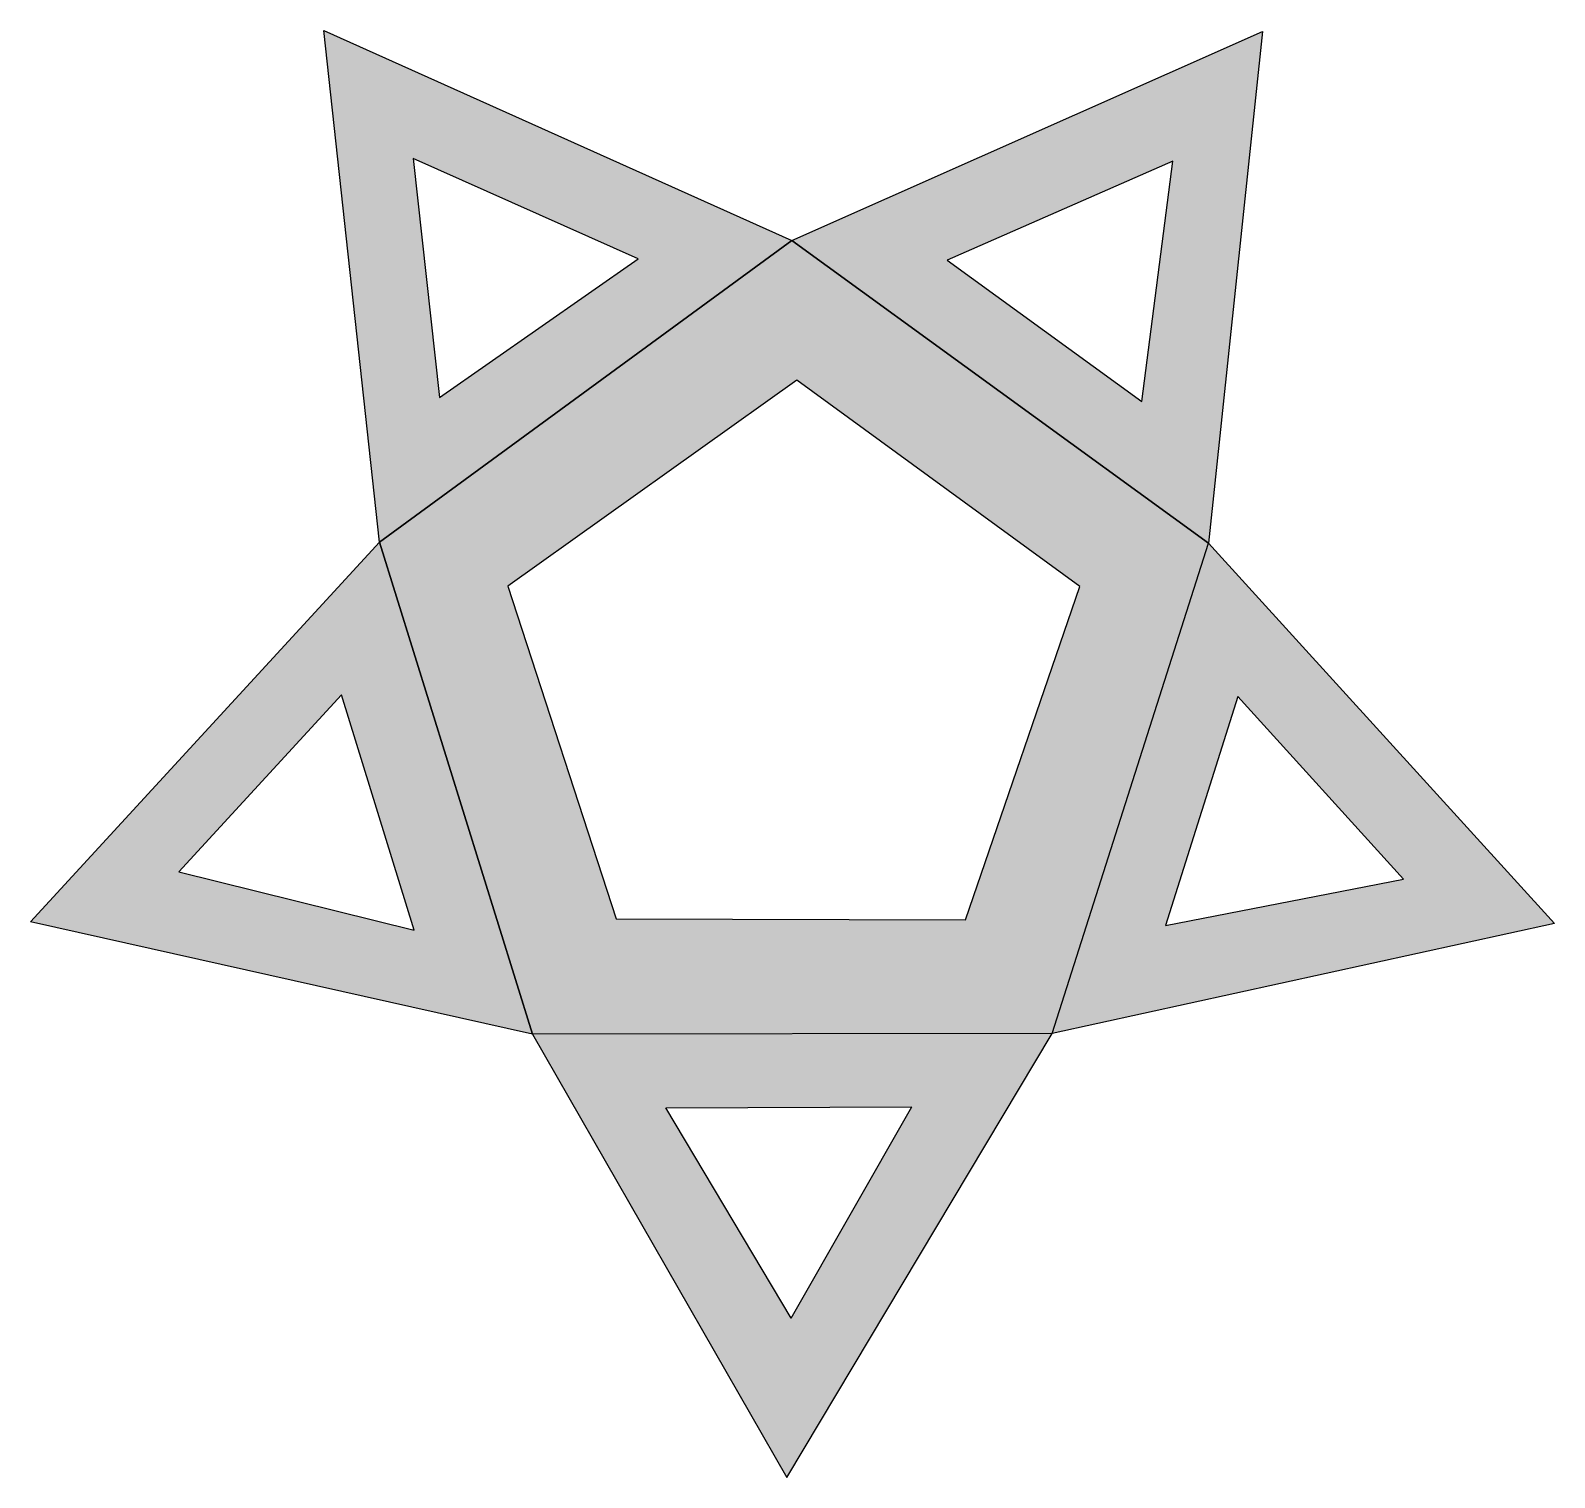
# Model space of a CAD drawing. Header units: millimetres. Extents: x 924 to 1314, y 279 to 649.
import ezdxf

# ---------------------------------------------------------------- set-up
doc = ezdxf.new("R2010")
doc.units = ezdxf.units.MM

msp = doc.modelspace()

# ---------------------------------------------------------------- hatches: boundary and pattern name
h = msp.add_hatch(color=9)
h.dxf.hatch_style = 1
h.paths.add_polyline_path([(999.09, 648.94), (1013.35, 517.99), (1118.79, 595.23)])
h.paths.add_polyline_path([(1079.52, 590.54), (1028.7, 555), (1021.89, 616.15)], flags=16)
h = msp.add_hatch(color=9)
h.dxf.hatch_style = 1
h.paths.add_polyline_path([(1239.27, 648.65), (1118.79, 595.23), (1225.41, 517.77)])
h.paths.add_polyline_path([(1208.36, 554.03), (1158.54, 590.14), (1216.27, 615.54)], flags=16)
h = msp.add_hatch(color=1)
h.dxf.hatch_style = 1
h.paths.add_polyline_path([(1118.79, 595.23), (1013.35, 517.99), (1052.45, 392.1), (1185.38, 392.27), (1225.41, 517.77)])
h.paths.add_polyline_path([(1120.08, 559.44), (1192.48, 506.71), (1163.23, 421.36), (1073.9, 421.62), (1046.17, 506.8)], flags=16)
h = msp.add_hatch(color=9)
h.dxf.hatch_style = 1
h.paths.add_polyline_path([(1013.35, 517.99), (924.01, 420.85), (1052.45, 392.1)])
h.paths.add_polyline_path([(1022.18, 418.74), (961.99, 433.63), (1003.56, 478.99)], flags=16)
h = msp.add_hatch(color=9)
h.dxf.hatch_style = 1
h.paths.add_polyline_path([(1225.41, 517.77), (1185.38, 392.27), (1313.95, 420.42)])
h.paths.add_polyline_path([(1275.27, 431.79), (1214.41, 419.89), (1232.96, 478.56)], flags=16)
h = msp.add_hatch(color=9)
h.dxf.hatch_style = 1
h.paths.add_polyline_path([(1185.38, 392.27), (1052.45, 392.1), (1117.5, 278.69)])
h.paths.add_polyline_path([(1118.64, 319.49), (1086.55, 373.31), (1149.55, 373.52)], flags=16)

# ---------------------------------------------------------------- linework, layer by layer
at = {"color": 9}
msp.add_line((1013.35, 517.99), (999.09, 648.94), dxfattribs=at)
for p, q in [((999.09, 648.94), (1118.79, 595.23)), ((1118.79, 595.23), (1239.27, 648.65)), ((1239.27, 648.65), (1225.41, 517.77)), ((1079.52, 590.54), (1021.89, 616.15)), ((1021.89, 616.15), (1028.7, 555)), ((1216.27, 615.54), (1158.54, 590.14)), ((1208.36, 554.03), (1216.27, 615.54)), ((1013.35, 517.99), (1118.79, 595.23)), ((1118.79, 595.23), (1013.35, 517.99)), ((1118.79, 595.23), (1225.41, 517.77)), ((1225.41, 517.77), (1118.79, 595.23)), ((1158.54, 590.14), (1208.36, 554.03)), ((1120.08, 559.44), (1046.17, 506.8)), ((1192.48, 506.71), (1120.08, 559.44)), ((924.01, 420.85), (1013.35, 517.99)), ((1052.45, 392.1), (1013.35, 517.99)), ((1013.35, 517.99), (1052.45, 392.1)), ((1185.38, 392.27), (1225.41, 517.77)), ((1225.41, 517.77), (1313.95, 420.42)), ((1046.17, 506.8), (1073.9, 421.62)), ((1163.23, 421.36), (1192.48, 506.71)), ((1003.56, 478.99), (961.99, 433.63)), ((1022.18, 418.74), (1003.56, 478.99)), ((1232.96, 478.56), (1214.41, 419.89)), ((1275.27, 431.79), (1232.96, 478.56)), ((961.99, 433.63), (1022.18, 418.74)), ((1214.41, 419.89), (1275.27, 431.79)), ((1073.9, 421.62), (1163.23, 421.36)), ((1052.45, 392.1), (924.01, 420.85)), ((1313.95, 420.42), (1185.38, 392.27)), ((1185.38, 392.27), (1052.45, 392.1)), ((1052.45, 392.1), (1117.5, 278.69)), ((1117.5, 278.69), (1185.38, 392.27)), ((1086.55, 373.31), (1149.55, 373.52)), ((1118.64, 319.49), (1086.55, 373.31)), ((1118.64, 319.49), (1149.55, 373.52))]:
    msp.add_line(p, q)
at = {"color": 7}
msp.add_line((1028.7, 555), (1079.52, 590.54), dxfattribs=at)

doc.saveas('drawing.dxf')
